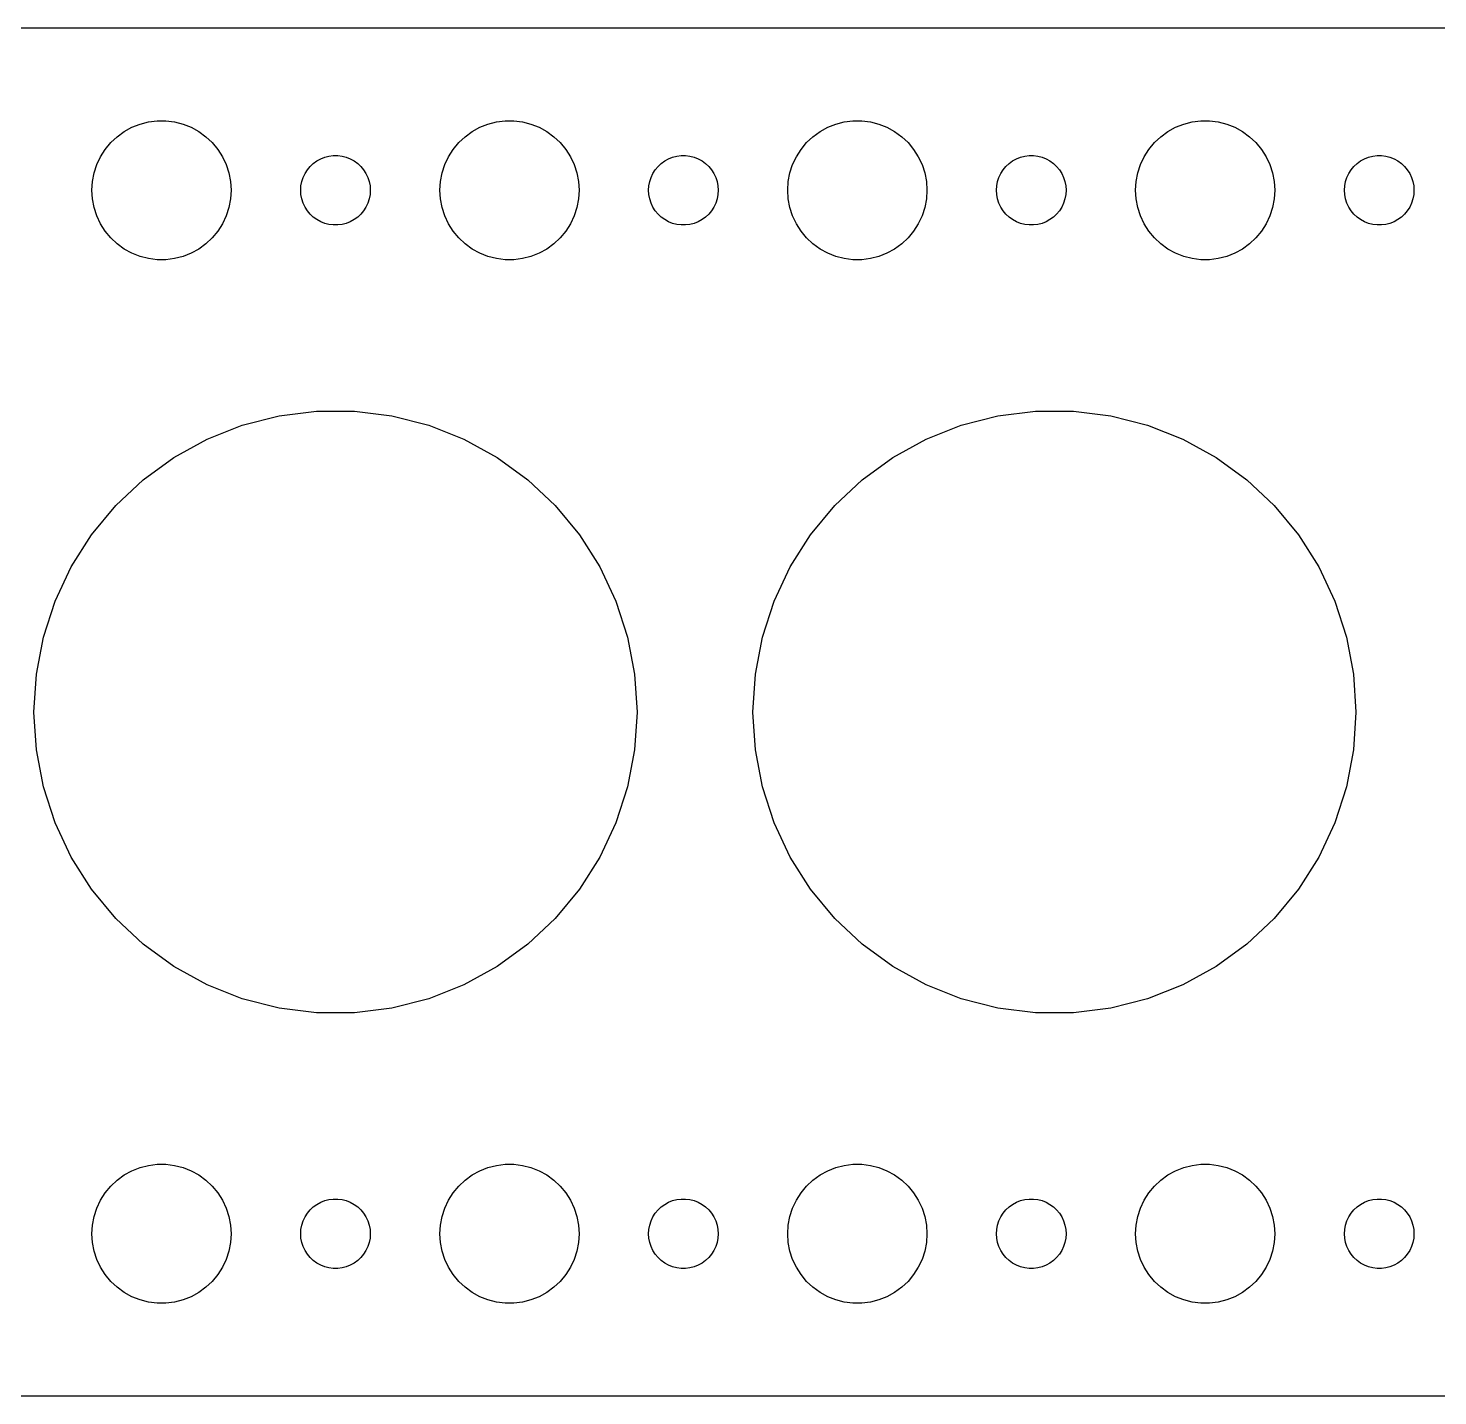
# Model space of a CAD drawing. Header units: metres. Extents: x -90 to 90, y -29 to 29.
# Drawn here: x -13.2 to 47.5, y -29.5 to 29.5 of the extents above; entities that cross this region are included whole.
import ezdxf

# ---------------------------------------------------------------- set-up
doc = ezdxf.new("R2010")
doc.units = ezdxf.units.M

msp = doc.modelspace()

# ---------------------------------------------------------------- linework, layer by layer
for p, q in [((84.8139, 29.4901), (-84.8139, 29.4901)), ((-9.41226, 24.8115), (-9.10747, 25.033)), ((-9.10747, 25.033), (-8.77733, 25.2145)), ((-8.77733, 25.2145), (-8.42705, 25.3532)), ((-8.42705, 25.3532), (-8.06213, 25.4469)), ((-8.06213, 25.4469), (-7.68837, 25.4941)), ((-7.68837, 25.4941), (-7.31161, 25.4941)), ((-7.31161, 25.4941), (-6.93785, 25.4469)), ((-6.93785, 25.4469), (-6.57294, 25.3532)), ((-6.57294, 25.3532), (-6.22266, 25.2145)), ((-6.22266, 25.2145), (-5.89252, 25.033)), ((-5.89252, 25.033), (-5.58772, 24.8115)), ((5.58772, 24.8115), (5.89252, 25.033)), ((5.89252, 25.033), (6.22266, 25.2145)), ((6.22266, 25.2145), (6.57294, 25.3532)), ((6.57294, 25.3532), (6.93785, 25.4469)), ((6.93785, 25.4469), (7.31161, 25.4941)), ((7.31161, 25.4941), (7.68837, 25.4941)), ((7.68837, 25.4941), (8.06213, 25.4469)), ((8.06213, 25.4469), (8.42705, 25.3532)), ((8.42705, 25.3532), (8.77733, 25.2145)), ((8.77733, 25.2145), (9.10747, 25.033)), ((9.10747, 25.033), (9.41226, 24.8115)), ((20.5877, 24.8115), (20.8925, 25.033)), ((20.8925, 25.033), (21.2227, 25.2145)), ((21.2227, 25.2145), (21.5729, 25.3532)), ((21.5729, 25.3532), (21.9379, 25.4469)), ((21.9379, 25.4469), (22.3116, 25.4941)), ((22.3116, 25.4941), (22.6884, 25.4941)), ((22.6884, 25.4941), (23.0621, 25.4469)), ((23.0621, 25.4469), (23.427, 25.3532)), ((23.427, 25.3532), (23.7773, 25.2145)), ((23.7773, 25.2145), (24.1075, 25.033)), ((24.1075, 25.033), (24.4123, 24.8115)), ((35.5877, 24.8115), (35.8925, 25.033)), ((35.8925, 25.033), (36.2227, 25.2145)), ((36.2227, 25.2145), (36.5729, 25.3532)), ((36.5729, 25.3532), (36.9379, 25.4469)), ((36.9379, 25.4469), (37.3116, 25.4941)), ((37.3116, 25.4941), (37.6884, 25.4941)), ((37.6884, 25.4941), (38.0621, 25.4469)), ((38.0621, 25.4469), (38.427, 25.3532)), ((38.427, 25.3532), (38.7773, 25.2145)), ((38.7773, 25.2145), (39.1075, 25.033)), ((39.1075, 25.033), (39.4123, 24.8115)), ((-9.92705, 24.2634), (-9.6869, 24.5536)), ((-9.6869, 24.5536), (-9.41226, 24.8115)), ((-5.58772, 24.8115), (-5.31308, 24.5536)), ((-5.31308, 24.5536), (-5.07294, 24.2634)), ((5.07294, 24.2634), (5.31308, 24.5536)), ((5.31308, 24.5536), (5.58772, 24.8115)), ((9.41226, 24.8115), (9.6869, 24.5536)), ((9.6869, 24.5536), (9.92705, 24.2634)), ((20.0729, 24.2634), (20.3131, 24.5536)), ((20.3131, 24.5536), (20.5877, 24.8115)), ((24.4123, 24.8115), (24.6869, 24.5536)), ((24.6869, 24.5536), (24.927, 24.2634)), ((35.0729, 24.2634), (35.3131, 24.5536)), ((35.3131, 24.5536), (35.5877, 24.8115)), ((39.4123, 24.8115), (39.6869, 24.5536)), ((39.6869, 24.5536), (39.927, 24.2634)), ((-10.2893, 23.6044), (-10.1289, 23.9453)), ((-10.1289, 23.9453), (-9.92705, 24.2634)), ((-5.07294, 24.2634), (-4.87108, 23.9453)), ((-4.87108, 23.9453), (-4.71066, 23.6044)), ((-0.95613, 23.6558), (-0.80373, 23.7665)), ((-0.80373, 23.7665), (-0.63866, 23.8572)), ((-0.63866, 23.8572), (-0.46352, 23.9266)), ((-0.46352, 23.9266), (-0.28107, 23.9734)), ((-0.28107, 23.9734), (-0.09418, 23.997)), ((-0.09418, 23.997), (0.09418, 23.997)), ((0.09418, 23.997), (0.28107, 23.9734)), ((0.28107, 23.9734), (0.46352, 23.9266)), ((0.46352, 23.9266), (0.63866, 23.8572)), ((0.63866, 23.8572), (0.80373, 23.7665)), ((0.80373, 23.7665), (0.95613, 23.6558)), ((4.71066, 23.6044), (4.87108, 23.9453)), ((4.87108, 23.9453), (5.07294, 24.2634)), ((9.92705, 24.2634), (10.1289, 23.9453)), ((10.1289, 23.9453), (10.2893, 23.6044)), ((14.0439, 23.6558), (14.1963, 23.7665)), ((14.1963, 23.7665), (14.3613, 23.8572)), ((14.3613, 23.8572), (14.5365, 23.9266)), ((14.5365, 23.9266), (14.7189, 23.9734)), ((14.7189, 23.9734), (14.9058, 23.997)), ((14.9058, 23.997), (15.0942, 23.997)), ((15.0942, 23.997), (15.2811, 23.9734)), ((15.2811, 23.9734), (15.4635, 23.9266)), ((15.4635, 23.9266), (15.6387, 23.8572)), ((15.6387, 23.8572), (15.8037, 23.7665)), ((15.8037, 23.7665), (15.9561, 23.6558)), ((19.7107, 23.6044), (19.8711, 23.9453)), ((19.8711, 23.9453), (20.0729, 24.2634)), ((24.927, 24.2634), (25.1289, 23.9453)), ((25.1289, 23.9453), (25.2893, 23.6044)), ((29.0439, 23.6558), (29.1963, 23.7665)), ((29.1963, 23.7665), (29.3613, 23.8572)), ((29.3613, 23.8572), (29.5365, 23.9266)), ((29.5365, 23.9266), (29.7189, 23.9734)), ((29.7189, 23.9734), (29.9058, 23.997)), ((29.9058, 23.997), (30.0942, 23.997)), ((30.0942, 23.997), (30.2811, 23.9734)), ((30.2811, 23.9734), (30.4635, 23.9266)), ((30.4635, 23.9266), (30.6387, 23.8572)), ((30.6387, 23.8572), (30.8037, 23.7665)), ((30.8037, 23.7665), (30.9561, 23.6558)), ((34.7107, 23.6044), (34.8711, 23.9453)), ((34.8711, 23.9453), (35.0729, 24.2634)), ((39.927, 24.2634), (40.1289, 23.9453)), ((40.1289, 23.9453), (40.2893, 23.6044)), ((44.0439, 23.6558), (44.1963, 23.7665)), ((44.1963, 23.7665), (44.3613, 23.8572)), ((44.3613, 23.8572), (44.5365, 23.9266)), ((44.5365, 23.9266), (44.7189, 23.9734)), ((44.7189, 23.9734), (44.9058, 23.997)), ((44.9058, 23.997), (45.0942, 23.997)), ((45.0942, 23.997), (45.2811, 23.9734)), ((45.2811, 23.9734), (45.4635, 23.9266)), ((45.4635, 23.9266), (45.6387, 23.8572)), ((45.6387, 23.8572), (45.8037, 23.7665)), ((45.8037, 23.7665), (45.9561, 23.6558)), ((-10.4763, 22.876), (-10.4057, 23.2461)), ((-10.4057, 23.2461), (-10.2893, 23.6044)), ((-4.71066, 23.6044), (-4.59424, 23.2461)), ((-4.59424, 23.2461), (-4.52365, 22.876)), ((-1.39465, 23.0522), (-1.31445, 23.2226)), ((-1.31445, 23.2226), (-1.21352, 23.3817)), ((-1.21352, 23.3817), (-1.09344, 23.5268)), ((-1.09344, 23.5268), (-0.95613, 23.6558)), ((0.95613, 23.6558), (1.09344, 23.5268)), ((1.09344, 23.5268), (1.21352, 23.3817)), ((1.21352, 23.3817), (1.31445, 23.2226)), ((1.31445, 23.2226), (1.39465, 23.0522)), ((4.52365, 22.876), (4.59424, 23.2461)), ((4.59424, 23.2461), (4.71066, 23.6044)), ((10.2893, 23.6044), (10.4057, 23.2461)), ((10.4057, 23.2461), (10.4763, 22.876)), ((13.6053, 23.0522), (13.6855, 23.2226)), ((13.6855, 23.2226), (13.7865, 23.3817)), ((13.7865, 23.3817), (13.9065, 23.5268)), ((13.9065, 23.5268), (14.0439, 23.6558)), ((15.9561, 23.6558), (16.0934, 23.5268)), ((16.0934, 23.5268), (16.2135, 23.3817)), ((16.2135, 23.3817), (16.3145, 23.2226)), ((16.3145, 23.2226), (16.3947, 23.0522)), ((19.5237, 22.876), (19.5942, 23.2461)), ((19.5942, 23.2461), (19.7107, 23.6044)), ((25.2893, 23.6044), (25.4057, 23.2461)), ((25.4057, 23.2461), (25.4763, 22.876)), ((28.6053, 23.0522), (28.6855, 23.2226)), ((28.6855, 23.2226), (28.7865, 23.3817)), ((28.7865, 23.3817), (28.9065, 23.5268)), ((28.9065, 23.5268), (29.0439, 23.6558)), ((30.9561, 23.6558), (31.0934, 23.5268)), ((31.0934, 23.5268), (31.2135, 23.3817)), ((31.2135, 23.3817), (31.3145, 23.2226)), ((31.3145, 23.2226), (31.3947, 23.0522)), ((34.5237, 22.876), (34.5942, 23.2461)), ((34.5942, 23.2461), (34.7107, 23.6044)), ((40.2893, 23.6044), (40.4057, 23.2461)), ((40.4057, 23.2461), (40.4763, 22.876)), ((43.6053, 23.0522), (43.6855, 23.2226)), ((43.6855, 23.2226), (43.7865, 23.3817)), ((43.7865, 23.3817), (43.9065, 23.5268)), ((43.9065, 23.5268), (44.0439, 23.6558)), ((45.9561, 23.6558), (46.0934, 23.5268)), ((46.0934, 23.5268), (46.2135, 23.3817)), ((46.2135, 23.3817), (46.3145, 23.2226)), ((46.3145, 23.2226), (46.3947, 23.0522)), ((-10.5, 22.5), (-10.4763, 22.876)), ((-10.4763, 22.124), (-10.5, 22.5)), ((-4.52365, 22.876), (-4.5, 22.5)), ((-4.5, 22.5), (-4.52365, 22.124)), ((-1.5, 22.5), (-1.48816, 22.688)), ((-1.48816, 22.312), (-1.5, 22.5)), ((-1.48816, 22.688), (-1.45287, 22.873)), ((-1.45287, 22.873), (-1.39465, 23.0522)), ((1.39465, 23.0522), (1.45287, 22.873)), ((1.45287, 22.873), (1.48816, 22.688)), ((1.48816, 22.688), (1.5, 22.5)), ((1.5, 22.5), (1.48816, 22.312)), ((4.5, 22.5), (4.52365, 22.876)), ((4.52365, 22.124), (4.5, 22.5)), ((10.4763, 22.876), (10.5, 22.5)), ((10.5, 22.5), (10.4763, 22.124)), ((13.5, 22.5), (13.5118, 22.688)), ((13.5118, 22.312), (13.5, 22.5)), ((13.5118, 22.688), (13.5471, 22.873)), ((13.5471, 22.873), (13.6053, 23.0522)), ((16.3947, 23.0522), (16.4529, 22.873)), ((16.4529, 22.873), (16.4882, 22.688)), ((16.4882, 22.688), (16.5, 22.5)), ((16.5, 22.5), (16.4882, 22.312)), ((19.5, 22.5), (19.5237, 22.876)), ((19.5237, 22.124), (19.5, 22.5)), ((25.4763, 22.876), (25.5, 22.5)), ((25.5, 22.5), (25.4763, 22.124)), ((28.5, 22.5), (28.5118, 22.688)), ((28.5118, 22.312), (28.5, 22.5)), ((28.5118, 22.688), (28.5471, 22.873)), ((28.5471, 22.873), (28.6053, 23.0522)), ((31.3947, 23.0522), (31.4529, 22.873)), ((31.4529, 22.873), (31.4882, 22.688)), ((31.4882, 22.688), (31.5, 22.5)), ((31.5, 22.5), (31.4882, 22.312)), ((34.5, 22.5), (34.5237, 22.876)), ((34.5237, 22.124), (34.5, 22.5)), ((40.4763, 22.876), (40.5, 22.5)), ((40.5, 22.5), (40.4763, 22.124)), ((43.5, 22.5), (43.5118, 22.688)), ((43.5118, 22.312), (43.5, 22.5)), ((43.5118, 22.688), (43.5471, 22.873)), ((43.5471, 22.873), (43.6053, 23.0522)), ((46.3947, 23.0522), (46.4529, 22.873)), ((46.4529, 22.873), (46.4882, 22.688)), ((46.4882, 22.688), (46.5, 22.5)), ((46.5, 22.5), (46.4882, 22.312)), ((-10.4057, 21.7539), (-10.4763, 22.124)), ((-4.52365, 22.124), (-4.59424, 21.7539)), ((-1.45287, 22.127), (-1.48816, 22.312)), ((-1.39465, 21.9478), (-1.45287, 22.127)), ((-1.31445, 21.7774), (-1.39465, 21.9478)), ((1.39465, 21.9478), (1.31445, 21.7774)), ((1.45287, 22.127), (1.39465, 21.9478)), ((1.48816, 22.312), (1.45287, 22.127)), ((4.59424, 21.7539), (4.52365, 22.124)), ((10.4763, 22.124), (10.4057, 21.7539)), ((13.5471, 22.127), (13.5118, 22.312)), ((13.6053, 21.9478), (13.5471, 22.127)), ((13.6855, 21.7774), (13.6053, 21.9478)), ((16.3947, 21.9478), (16.3145, 21.7774)), ((16.4529, 22.127), (16.3947, 21.9478)), ((16.4882, 22.312), (16.4529, 22.127)), ((19.5942, 21.7539), (19.5237, 22.124)), ((25.4763, 22.124), (25.4057, 21.7539)), ((28.5471, 22.127), (28.5118, 22.312)), ((28.6053, 21.9478), (28.5471, 22.127)), ((28.6855, 21.7774), (28.6053, 21.9478)), ((31.3947, 21.9478), (31.3145, 21.7774)), ((31.4529, 22.127), (31.3947, 21.9478)), ((31.4882, 22.312), (31.4529, 22.127)), ((34.5942, 21.7539), (34.5237, 22.124)), ((40.4763, 22.124), (40.4057, 21.7539)), ((43.5471, 22.127), (43.5118, 22.312)), ((43.6053, 21.9478), (43.5471, 22.127)), ((43.6855, 21.7774), (43.6053, 21.9478)), ((46.3947, 21.9478), (46.3145, 21.7774)), ((46.4529, 22.127), (46.3947, 21.9478)), ((46.4882, 22.312), (46.4529, 22.127)), ((-10.2893, 21.3956), (-10.4057, 21.7539)), ((-10.1289, 21.0547), (-10.2893, 21.3956)), ((-4.71066, 21.3956), (-4.87108, 21.0547)), ((-4.59424, 21.7539), (-4.71066, 21.3956)), ((-1.21352, 21.6183), (-1.31445, 21.7774)), ((-1.09344, 21.4732), (-1.21352, 21.6183)), ((-0.95613, 21.3442), (-1.09344, 21.4732)), ((-0.80373, 21.2335), (-0.95613, 21.3442)), ((0.95613, 21.3442), (0.80373, 21.2335)), ((1.09344, 21.4732), (0.95613, 21.3442)), ((1.21352, 21.6183), (1.09344, 21.4732)), ((1.31445, 21.7774), (1.21352, 21.6183)), ((4.71066, 21.3956), (4.59424, 21.7539)), ((4.87108, 21.0547), (4.71066, 21.3956)), ((10.2893, 21.3956), (10.1289, 21.0547)), ((10.4057, 21.7539), (10.2893, 21.3956)), ((13.7865, 21.6183), (13.6855, 21.7774)), ((13.9065, 21.4732), (13.7865, 21.6183)), ((14.0439, 21.3442), (13.9065, 21.4732)), ((14.1963, 21.2335), (14.0439, 21.3442)), ((15.9561, 21.3442), (15.8037, 21.2335)), ((16.0934, 21.4732), (15.9561, 21.3442)), ((16.2135, 21.6183), (16.0934, 21.4732)), ((16.3145, 21.7774), (16.2135, 21.6183)), ((19.7107, 21.3956), (19.5942, 21.7539)), ((19.8711, 21.0547), (19.7107, 21.3956)), ((25.2893, 21.3956), (25.1289, 21.0547)), ((25.4057, 21.7539), (25.2893, 21.3956)), ((28.7865, 21.6183), (28.6855, 21.7774)), ((28.9065, 21.4732), (28.7865, 21.6183)), ((29.0439, 21.3442), (28.9065, 21.4732)), ((29.1963, 21.2335), (29.0439, 21.3442)), ((30.9561, 21.3442), (30.8037, 21.2335)), ((31.0934, 21.4732), (30.9561, 21.3442)), ((31.2135, 21.6183), (31.0934, 21.4732)), ((31.3145, 21.7774), (31.2135, 21.6183)), ((34.7107, 21.3956), (34.5942, 21.7539)), ((34.8711, 21.0547), (34.7107, 21.3956)), ((40.2893, 21.3956), (40.1289, 21.0547)), ((40.4057, 21.7539), (40.2893, 21.3956)), ((43.7865, 21.6183), (43.6855, 21.7774)), ((43.9065, 21.4732), (43.7865, 21.6183)), ((44.0439, 21.3442), (43.9065, 21.4732)), ((44.1963, 21.2335), (44.0439, 21.3442)), ((45.9561, 21.3442), (45.8037, 21.2335)), ((46.0934, 21.4732), (45.9561, 21.3442)), ((46.2135, 21.6183), (46.0934, 21.4732)), ((46.3145, 21.7774), (46.2135, 21.6183)), ((-9.92705, 20.7366), (-10.1289, 21.0547)), ((-9.6869, 20.4464), (-9.92705, 20.7366)), ((-5.07294, 20.7366), (-5.31308, 20.4464)), ((-4.87108, 21.0547), (-5.07294, 20.7366)), ((-0.63866, 21.1427), (-0.80373, 21.2335)), ((-0.46352, 21.0734), (-0.63866, 21.1427)), ((-0.28107, 21.0266), (-0.46352, 21.0734)), ((-0.09418, 21.003), (-0.28107, 21.0266)), ((0.09418, 21.003), (-0.09418, 21.003)), ((0.28107, 21.0266), (0.09418, 21.003)), ((0.46352, 21.0734), (0.28107, 21.0266)), ((0.63866, 21.1427), (0.46352, 21.0734)), ((0.80373, 21.2335), (0.63866, 21.1427)), ((5.07294, 20.7366), (4.87108, 21.0547)), ((5.31308, 20.4464), (5.07294, 20.7366)), ((9.92705, 20.7366), (9.6869, 20.4464)), ((10.1289, 21.0547), (9.92705, 20.7366)), ((14.3613, 21.1427), (14.1963, 21.2335)), ((14.5365, 21.0734), (14.3613, 21.1427)), ((14.7189, 21.0266), (14.5365, 21.0734)), ((14.9058, 21.003), (14.7189, 21.0266)), ((15.0942, 21.003), (14.9058, 21.003)), ((15.2811, 21.0266), (15.0942, 21.003)), ((15.4635, 21.0734), (15.2811, 21.0266)), ((15.6387, 21.1427), (15.4635, 21.0734)), ((15.8037, 21.2335), (15.6387, 21.1427)), ((20.0729, 20.7366), (19.8711, 21.0547)), ((20.3131, 20.4464), (20.0729, 20.7366)), ((24.927, 20.7366), (24.6869, 20.4464)), ((25.1289, 21.0547), (24.927, 20.7366)), ((29.3613, 21.1427), (29.1963, 21.2335)), ((29.5365, 21.0734), (29.3613, 21.1427)), ((29.7189, 21.0266), (29.5365, 21.0734)), ((29.9058, 21.003), (29.7189, 21.0266)), ((30.0942, 21.003), (29.9058, 21.003)), ((30.2811, 21.0266), (30.0942, 21.003)), ((30.4635, 21.0734), (30.2811, 21.0266)), ((30.6387, 21.1427), (30.4635, 21.0734)), ((30.8037, 21.2335), (30.6387, 21.1427)), ((35.0729, 20.7366), (34.8711, 21.0547)), ((35.3131, 20.4464), (35.0729, 20.7366)), ((39.927, 20.7366), (39.6869, 20.4464)), ((40.1289, 21.0547), (39.927, 20.7366)), ((44.3613, 21.1427), (44.1963, 21.2335)), ((44.5365, 21.0734), (44.3613, 21.1427)), ((44.7189, 21.0266), (44.5365, 21.0734)), ((44.9058, 21.003), (44.7189, 21.0266)), ((45.0942, 21.003), (44.9058, 21.003)), ((45.2811, 21.0266), (45.0942, 21.003)), ((45.4635, 21.0734), (45.2811, 21.0266)), ((45.6387, 21.1427), (45.4635, 21.0734)), ((45.8037, 21.2335), (45.6387, 21.1427)), ((-9.41226, 20.1884), (-9.6869, 20.4464)), ((-9.10747, 19.967), (-9.41226, 20.1884)), ((-5.58772, 20.1884), (-5.89252, 19.967)), ((-5.31308, 20.4464), (-5.58772, 20.1884)), ((5.58772, 20.1884), (5.31308, 20.4464)), ((5.89252, 19.967), (5.58772, 20.1884)), ((9.41226, 20.1884), (9.10747, 19.967)), ((9.6869, 20.4464), (9.41226, 20.1884)), ((20.5877, 20.1884), (20.3131, 20.4464)), ((20.8925, 19.967), (20.5877, 20.1884)), ((24.4123, 20.1884), (24.1075, 19.967)), ((24.6869, 20.4464), (24.4123, 20.1884)), ((35.5877, 20.1884), (35.3131, 20.4464)), ((35.8925, 19.967), (35.5877, 20.1884)), ((39.4123, 20.1884), (39.1075, 19.967)), ((39.6869, 20.4464), (39.4123, 20.1884)), ((-8.77733, 19.7855), (-9.10747, 19.967)), ((-8.42705, 19.6468), (-8.77733, 19.7855)), ((-8.06213, 19.5531), (-8.42705, 19.6468)), ((-7.68837, 19.5059), (-8.06213, 19.5531)), ((-7.31161, 19.5059), (-7.68837, 19.5059)), ((-6.93785, 19.5531), (-7.31161, 19.5059)), ((-6.57294, 19.6468), (-6.93785, 19.5531)), ((-6.22266, 19.7855), (-6.57294, 19.6468)), ((-5.89252, 19.967), (-6.22266, 19.7855)), ((6.22266, 19.7855), (5.89252, 19.967)), ((6.57294, 19.6468), (6.22266, 19.7855)), ((6.93785, 19.5531), (6.57294, 19.6468)), ((7.31161, 19.5059), (6.93785, 19.5531)), ((7.68837, 19.5059), (7.31161, 19.5059)), ((8.06213, 19.5531), (7.68837, 19.5059)), ((8.42705, 19.6468), (8.06213, 19.5531)), ((8.77733, 19.7855), (8.42705, 19.6468)), ((9.10747, 19.967), (8.77733, 19.7855)), ((21.2227, 19.7855), (20.8925, 19.967)), ((21.5729, 19.6468), (21.2227, 19.7855)), ((21.9379, 19.5531), (21.5729, 19.6468)), ((22.3116, 19.5059), (21.9379, 19.5531)), ((22.6884, 19.5059), (22.3116, 19.5059)), ((23.0621, 19.5531), (22.6884, 19.5059)), ((23.427, 19.6468), (23.0621, 19.5531)), ((23.7773, 19.7855), (23.427, 19.6468)), ((24.1075, 19.967), (23.7773, 19.7855)), ((36.2227, 19.7855), (35.8925, 19.967)), ((36.5729, 19.6468), (36.2227, 19.7855)), ((36.9379, 19.5531), (36.5729, 19.6468)), ((37.3116, 19.5059), (36.9379, 19.5531)), ((37.6884, 19.5059), (37.3116, 19.5059)), ((38.0621, 19.5531), (37.6884, 19.5059)), ((38.427, 19.6468), (38.0621, 19.5531)), ((38.7773, 19.7855), (38.427, 19.6468)), ((39.1075, 19.967), (38.7773, 19.7855)), ((-4.01721, 12.3637), (-2.43594, 12.7697)), ((-2.43594, 12.7697), (-0.81627, 12.9743)), ((-0.81627, 12.9743), (0.81627, 12.9743)), ((0.81627, 12.9743), (2.43594, 12.7697)), ((2.43594, 12.7697), (4.01721, 12.3637)), ((26.9828, 12.3637), (28.564, 12.7697)), ((28.564, 12.7697), (30.1837, 12.9743)), ((30.1837, 12.9743), (31.8163, 12.9743)), ((31.8163, 12.9743), (33.436, 12.7697)), ((33.436, 12.7697), (35.0172, 12.3637)), ((-5.53513, 11.7627), (-4.01721, 12.3637)), ((4.01721, 12.3637), (5.53513, 11.7627)), ((25.4649, 11.7627), (26.9828, 12.3637)), ((35.0172, 12.3637), (36.5351, 11.7627)), ((-6.96574, 10.9763), (-5.53513, 11.7627)), ((5.53513, 11.7627), (6.96574, 10.9763)), ((24.0342, 10.9763), (25.4649, 11.7627)), ((36.5351, 11.7627), (37.9657, 10.9763)), ((-8.2865, 10.0167), (-6.96574, 10.9763)), ((6.96574, 10.9763), (8.2865, 10.0167)), ((22.7135, 10.0167), (24.0342, 10.9763)), ((37.9657, 10.9763), (39.2865, 10.0167)), ((-9.47658, 8.89911), (-8.2865, 10.0167)), ((8.2865, 10.0167), (9.47658, 8.89911)), ((21.5234, 8.89911), (22.7135, 10.0167)), ((39.2865, 10.0167), (40.4766, 8.89911)), ((-10.5172, 7.6412), (-9.47658, 8.89911)), ((9.47658, 8.89911), (10.5172, 7.6412)), ((20.4828, 7.6412), (21.5234, 8.89911)), ((40.4766, 8.89911), (41.5172, 7.6412)), ((-11.392, 6.26279), (-10.5172, 7.6412)), ((10.5172, 7.6412), (11.392, 6.26279)), ((19.608, 6.26279), (20.4828, 7.6412)), ((41.5172, 7.6412), (42.392, 6.26279)), ((-12.0871, 4.78561), (-11.392, 6.26279)), ((11.392, 6.26279), (12.0871, 4.78561)), ((18.9129, 4.78561), (19.608, 6.26279)), ((42.392, 6.26279), (43.0871, 4.78561)), ((-12.5916, 3.23296), (-12.0871, 4.78561)), ((12.0871, 4.78561), (12.5916, 3.23296)), ((18.4084, 3.23296), (18.9129, 4.78561)), ((43.0871, 4.78561), (43.5916, 3.23296)), ((-12.8975, 1.62932), (-12.5916, 3.23296)), ((12.5916, 3.23296), (12.8975, 1.62932)), ((18.1025, 1.62932), (18.4084, 3.23296)), ((43.5916, 3.23296), (43.8975, 1.62932)), ((-13, 0), (-12.8975, 1.62932)), ((12.8975, 1.62932), (13, 0)), ((18, 0), (18.1025, 1.62932)), ((43.8975, 1.62932), (44, 0)), ((-12.8975, -1.62932), (-13, 0)), ((13, 0), (12.8975, -1.62932)), ((18.1025, -1.62932), (18, 0)), ((44, 0), (43.8975, -1.62932)), ((-12.5916, -3.23296), (-12.8975, -1.62932)), ((12.8975, -1.62932), (12.5916, -3.23296)), ((18.4084, -3.23296), (18.1025, -1.62932)), ((43.8975, -1.62932), (43.5916, -3.23296)), ((-12.0871, -4.78561), (-12.5916, -3.23296)), ((12.5916, -3.23296), (12.0871, -4.78561)), ((18.9129, -4.78561), (18.4084, -3.23296)), ((43.5916, -3.23296), (43.0871, -4.78561)), ((-11.392, -6.26279), (-12.0871, -4.78561)), ((12.0871, -4.78561), (11.392, -6.26279)), ((19.608, -6.26279), (18.9129, -4.78561)), ((43.0871, -4.78561), (42.392, -6.26279)), ((-10.5172, -7.6412), (-11.392, -6.26279)), ((11.392, -6.26279), (10.5172, -7.6412)), ((20.4828, -7.6412), (19.608, -6.26279)), ((42.392, -6.26279), (41.5172, -7.6412)), ((-9.47658, -8.89911), (-10.5172, -7.6412)), ((10.5172, -7.6412), (9.47658, -8.89911)), ((21.5234, -8.89911), (20.4828, -7.6412)), ((41.5172, -7.6412), (40.4766, -8.89911)), ((-8.2865, -10.0167), (-9.47658, -8.89911)), ((9.47658, -8.89911), (8.2865, -10.0167)), ((22.7135, -10.0167), (21.5234, -8.89911)), ((40.4766, -8.89911), (39.2865, -10.0167)), ((-6.96574, -10.9763), (-8.2865, -10.0167)), ((8.2865, -10.0167), (6.96574, -10.9763)), ((24.0342, -10.9763), (22.7135, -10.0167)), ((39.2865, -10.0167), (37.9657, -10.9763)), ((-5.53513, -11.7627), (-6.96574, -10.9763)), ((6.96574, -10.9763), (5.53513, -11.7627)), ((25.4649, -11.7627), (24.0342, -10.9763)), ((37.9657, -10.9763), (36.5351, -11.7627)), ((-4.01721, -12.3637), (-5.53513, -11.7627)), ((5.53513, -11.7627), (4.01721, -12.3637)), ((26.9828, -12.3637), (25.4649, -11.7627)), ((36.5351, -11.7627), (35.0172, -12.3637)), ((-2.43594, -12.7697), (-4.01721, -12.3637)), ((4.01721, -12.3637), (2.43594, -12.7697)), ((28.564, -12.7697), (26.9828, -12.3637)), ((35.0172, -12.3637), (33.436, -12.7697)), ((-0.81627, -12.9743), (-2.43594, -12.7697)), ((0.81627, -12.9743), (-0.81627, -12.9743)), ((2.43594, -12.7697), (0.81627, -12.9743)), ((30.1837, -12.9743), (28.564, -12.7697)), ((31.8163, -12.9743), (30.1837, -12.9743)), ((33.436, -12.7697), (31.8163, -12.9743)), ((-9.41226, -20.1884), (-9.10747, -19.967)), ((-9.10747, -19.967), (-8.77733, -19.7855)), ((-8.77733, -19.7855), (-8.42705, -19.6468)), ((-8.42705, -19.6468), (-8.06213, -19.5531)), ((-8.06213, -19.5531), (-7.68837, -19.5059)), ((-7.68837, -19.5059), (-7.31161, -19.5059)), ((-7.31161, -19.5059), (-6.93785, -19.5531)), ((-6.93785, -19.5531), (-6.57294, -19.6468)), ((-6.57294, -19.6468), (-6.22266, -19.7855)), ((-6.22266, -19.7855), (-5.89252, -19.967)), ((-5.89252, -19.967), (-5.58772, -20.1884)), ((5.58772, -20.1884), (5.89252, -19.967)), ((5.89252, -19.967), (6.22266, -19.7855)), ((6.22266, -19.7855), (6.57294, -19.6468)), ((6.57294, -19.6468), (6.93785, -19.5531)), ((6.93785, -19.5531), (7.31161, -19.5059)), ((7.31161, -19.5059), (7.68837, -19.5059)), ((7.68837, -19.5059), (8.06213, -19.5531)), ((8.06213, -19.5531), (8.42705, -19.6468)), ((8.42705, -19.6468), (8.77733, -19.7855)), ((8.77733, -19.7855), (9.10747, -19.967)), ((9.10747, -19.967), (9.41226, -20.1884)), ((20.5877, -20.1884), (20.8925, -19.967)), ((20.8925, -19.967), (21.2227, -19.7855)), ((21.2227, -19.7855), (21.5729, -19.6468)), ((21.5729, -19.6468), (21.9379, -19.5531)), ((21.9379, -19.5531), (22.3116, -19.5059)), ((22.3116, -19.5059), (22.6884, -19.5059)), ((22.6884, -19.5059), (23.0621, -19.5531)), ((23.0621, -19.5531), (23.427, -19.6468)), ((23.427, -19.6468), (23.7773, -19.7855)), ((23.7773, -19.7855), (24.1075, -19.967)), ((24.1075, -19.967), (24.4123, -20.1884)), ((35.5877, -20.1884), (35.8925, -19.967)), ((35.8925, -19.967), (36.2227, -19.7855)), ((36.2227, -19.7855), (36.5729, -19.6468)), ((36.5729, -19.6468), (36.9379, -19.5531)), ((36.9379, -19.5531), (37.3116, -19.5059)), ((37.3116, -19.5059), (37.6884, -19.5059)), ((37.6884, -19.5059), (38.0621, -19.5531)), ((38.0621, -19.5531), (38.427, -19.6468)), ((38.427, -19.6468), (38.7773, -19.7855)), ((38.7773, -19.7855), (39.1075, -19.967)), ((39.1075, -19.967), (39.4123, -20.1884)), ((-9.92705, -20.7366), (-9.6869, -20.4464)), ((-9.6869, -20.4464), (-9.41226, -20.1884)), ((-5.58772, -20.1884), (-5.31308, -20.4464)), ((-5.31308, -20.4464), (-5.07294, -20.7366)), ((5.07294, -20.7366), (5.31308, -20.4464)), ((5.31308, -20.4464), (5.58772, -20.1884)), ((9.41226, -20.1884), (9.6869, -20.4464)), ((9.6869, -20.4464), (9.92705, -20.7366)), ((20.0729, -20.7366), (20.3131, -20.4464)), ((20.3131, -20.4464), (20.5877, -20.1884)), ((24.4123, -20.1884), (24.6869, -20.4464)), ((24.6869, -20.4464), (24.927, -20.7366)), ((35.0729, -20.7366), (35.3131, -20.4464)), ((35.3131, -20.4464), (35.5877, -20.1884)), ((39.4123, -20.1884), (39.6869, -20.4464)), ((39.6869, -20.4464), (39.927, -20.7366)), ((-10.2893, -21.3956), (-10.1289, -21.0547)), ((-10.1289, -21.0547), (-9.92705, -20.7366)), ((-5.07294, -20.7366), (-4.87108, -21.0547)), ((-4.87108, -21.0547), (-4.71066, -21.3956)), ((-0.95613, -21.3442), (-0.80373, -21.2335)), ((-0.80373, -21.2335), (-0.63866, -21.1427)), ((-0.63866, -21.1427), (-0.46352, -21.0734)), ((-0.46352, -21.0734), (-0.28107, -21.0266)), ((-0.28107, -21.0266), (-0.09418, -21.003)), ((-0.09418, -21.003), (0.09418, -21.003)), ((0.09418, -21.003), (0.28107, -21.0266)), ((0.28107, -21.0266), (0.46352, -21.0734)), ((0.46352, -21.0734), (0.63866, -21.1427)), ((0.63866, -21.1427), (0.80373, -21.2335)), ((0.80373, -21.2335), (0.95613, -21.3442)), ((4.71066, -21.3956), (4.87108, -21.0547)), ((4.87108, -21.0547), (5.07294, -20.7366)), ((9.92705, -20.7366), (10.1289, -21.0547)), ((10.1289, -21.0547), (10.2893, -21.3956)), ((14.0439, -21.3442), (14.1963, -21.2335)), ((14.1963, -21.2335), (14.3613, -21.1427)), ((14.3613, -21.1427), (14.5365, -21.0734)), ((14.5365, -21.0734), (14.7189, -21.0266)), ((14.7189, -21.0266), (14.9058, -21.003)), ((14.9058, -21.003), (15.0942, -21.003)), ((15.0942, -21.003), (15.2811, -21.0266)), ((15.2811, -21.0266), (15.4635, -21.0734)), ((15.4635, -21.0734), (15.6387, -21.1427)), ((15.6387, -21.1427), (15.8037, -21.2335)), ((15.8037, -21.2335), (15.9561, -21.3442)), ((19.7107, -21.3956), (19.8711, -21.0547)), ((19.8711, -21.0547), (20.0729, -20.7366)), ((24.927, -20.7366), (25.1289, -21.0547)), ((25.1289, -21.0547), (25.2893, -21.3956)), ((29.0439, -21.3442), (29.1963, -21.2335)), ((29.1963, -21.2335), (29.3613, -21.1427)), ((29.3613, -21.1427), (29.5365, -21.0734)), ((29.5365, -21.0734), (29.7189, -21.0266)), ((29.7189, -21.0266), (29.9058, -21.003)), ((29.9058, -21.003), (30.0942, -21.003)), ((30.0942, -21.003), (30.2811, -21.0266)), ((30.2811, -21.0266), (30.4635, -21.0734)), ((30.4635, -21.0734), (30.6387, -21.1427)), ((30.6387, -21.1427), (30.8037, -21.2335)), ((30.8037, -21.2335), (30.9561, -21.3442)), ((34.7107, -21.3956), (34.8711, -21.0547)), ((34.8711, -21.0547), (35.0729, -20.7366)), ((39.927, -20.7366), (40.1289, -21.0547)), ((40.1289, -21.0547), (40.2893, -21.3956)), ((44.0439, -21.3442), (44.1963, -21.2335)), ((44.1963, -21.2335), (44.3613, -21.1427)), ((44.3613, -21.1427), (44.5365, -21.0734)), ((44.5365, -21.0734), (44.7189, -21.0266)), ((44.7189, -21.0266), (44.9058, -21.003)), ((44.9058, -21.003), (45.0942, -21.003)), ((45.0942, -21.003), (45.2811, -21.0266)), ((45.2811, -21.0266), (45.4635, -21.0734)), ((45.4635, -21.0734), (45.6387, -21.1427)), ((45.6387, -21.1427), (45.8037, -21.2335)), ((45.8037, -21.2335), (45.9561, -21.3442)), ((-10.4763, -22.124), (-10.4057, -21.7539)), ((-10.4057, -21.7539), (-10.2893, -21.3956)), ((-4.71066, -21.3956), (-4.59424, -21.7539)), ((-4.59424, -21.7539), (-4.52365, -22.124)), ((-1.39465, -21.9478), (-1.31445, -21.7774)), ((-1.31445, -21.7774), (-1.21352, -21.6183)), ((-1.21352, -21.6183), (-1.09344, -21.4732)), ((-1.09344, -21.4732), (-0.95613, -21.3442)), ((0.95613, -21.3442), (1.09344, -21.4732)), ((1.09344, -21.4732), (1.21352, -21.6183)), ((1.21352, -21.6183), (1.31445, -21.7774)), ((1.31445, -21.7774), (1.39465, -21.9478)), ((4.52365, -22.124), (4.59424, -21.7539)), ((4.59424, -21.7539), (4.71066, -21.3956)), ((10.2893, -21.3956), (10.4057, -21.7539)), ((10.4057, -21.7539), (10.4763, -22.124)), ((13.6053, -21.9478), (13.6855, -21.7774)), ((13.6855, -21.7774), (13.7865, -21.6183)), ((13.7865, -21.6183), (13.9065, -21.4732)), ((13.9065, -21.4732), (14.0439, -21.3442)), ((15.9561, -21.3442), (16.0934, -21.4732)), ((16.0934, -21.4732), (16.2135, -21.6183)), ((16.2135, -21.6183), (16.3145, -21.7774)), ((16.3145, -21.7774), (16.3947, -21.9478)), ((19.5237, -22.124), (19.5942, -21.7539)), ((19.5942, -21.7539), (19.7107, -21.3956)), ((25.2893, -21.3956), (25.4057, -21.7539)), ((25.4057, -21.7539), (25.4763, -22.124)), ((28.6053, -21.9478), (28.6855, -21.7774)), ((28.6855, -21.7774), (28.7865, -21.6183)), ((28.7865, -21.6183), (28.9065, -21.4732)), ((28.9065, -21.4732), (29.0439, -21.3442)), ((30.9561, -21.3442), (31.0934, -21.4732)), ((31.0934, -21.4732), (31.2135, -21.6183)), ((31.2135, -21.6183), (31.3145, -21.7774)), ((31.3145, -21.7774), (31.3947, -21.9478)), ((34.5237, -22.124), (34.5942, -21.7539)), ((34.5942, -21.7539), (34.7107, -21.3956)), ((40.2893, -21.3956), (40.4057, -21.7539)), ((40.4057, -21.7539), (40.4763, -22.124)), ((43.6053, -21.9478), (43.6855, -21.7774)), ((43.6855, -21.7774), (43.7865, -21.6183)), ((43.7865, -21.6183), (43.9065, -21.4732)), ((43.9065, -21.4732), (44.0439, -21.3442)), ((45.9561, -21.3442), (46.0934, -21.4732)), ((46.0934, -21.4732), (46.2135, -21.6183)), ((46.2135, -21.6183), (46.3145, -21.7774)), ((46.3145, -21.7774), (46.3947, -21.9478)), ((-10.5, -22.5), (-10.4763, -22.124)), ((-4.52365, -22.124), (-4.5, -22.5)), ((-1.5, -22.5), (-1.48816, -22.312)), ((-1.48816, -22.312), (-1.45287, -22.127)), ((-1.45287, -22.127), (-1.39465, -21.9478)), ((1.39465, -21.9478), (1.45287, -22.127)), ((1.45287, -22.127), (1.48816, -22.312)), ((1.48816, -22.312), (1.5, -22.5)), ((4.5, -22.5), (4.52365, -22.124)), ((10.4763, -22.124), (10.5, -22.5)), ((13.5, -22.5), (13.5118, -22.312)), ((13.5118, -22.312), (13.5471, -22.127)), ((13.5471, -22.127), (13.6053, -21.9478)), ((16.3947, -21.9478), (16.4529, -22.127)), ((16.4529, -22.127), (16.4882, -22.312)), ((16.4882, -22.312), (16.5, -22.5)), ((19.5, -22.5), (19.5237, -22.124)), ((25.4763, -22.124), (25.5, -22.5)), ((28.5, -22.5), (28.5118, -22.312)), ((28.5118, -22.312), (28.5471, -22.127)), ((28.5471, -22.127), (28.6053, -21.9478)), ((31.3947, -21.9478), (31.4529, -22.127)), ((31.4529, -22.127), (31.4882, -22.312)), ((31.4882, -22.312), (31.5, -22.5)), ((34.5, -22.5), (34.5237, -22.124)), ((40.4763, -22.124), (40.5, -22.5)), ((43.5, -22.5), (43.5118, -22.312)), ((43.5118, -22.312), (43.5471, -22.127)), ((43.5471, -22.127), (43.6053, -21.9478)), ((46.3947, -21.9478), (46.4529, -22.127)), ((46.4529, -22.127), (46.4882, -22.312)), ((46.4882, -22.312), (46.5, -22.5)), ((-10.4763, -22.876), (-10.5, -22.5)), ((-10.4057, -23.2461), (-10.4763, -22.876)), ((-4.52365, -22.876), (-4.59424, -23.2461)), ((-4.5, -22.5), (-4.52365, -22.876)), ((-1.48816, -22.688), (-1.5, -22.5)), ((-1.45287, -22.873), (-1.48816, -22.688)), ((-1.39465, -23.0522), (-1.45287, -22.873)), ((-1.31445, -23.2226), (-1.39465, -23.0522)), ((1.39465, -23.0522), (1.31445, -23.2226)), ((1.45287, -22.873), (1.39465, -23.0522)), ((1.48816, -22.688), (1.45287, -22.873)), ((1.5, -22.5), (1.48816, -22.688)), ((4.52365, -22.876), (4.5, -22.5)), ((4.59424, -23.2461), (4.52365, -22.876)), ((10.4763, -22.876), (10.4057, -23.2461)), ((10.5, -22.5), (10.4763, -22.876)), ((13.5118, -22.688), (13.5, -22.5)), ((13.5471, -22.873), (13.5118, -22.688)), ((13.6053, -23.0522), (13.5471, -22.873)), ((13.6855, -23.2226), (13.6053, -23.0522)), ((16.3947, -23.0522), (16.3145, -23.2226)), ((16.4529, -22.873), (16.3947, -23.0522)), ((16.4882, -22.688), (16.4529, -22.873)), ((16.5, -22.5), (16.4882, -22.688)), ((19.5237, -22.876), (19.5, -22.5)), ((19.5942, -23.2461), (19.5237, -22.876)), ((25.4763, -22.876), (25.4057, -23.2461)), ((25.5, -22.5), (25.4763, -22.876)), ((28.5118, -22.688), (28.5, -22.5)), ((28.5471, -22.873), (28.5118, -22.688)), ((28.6053, -23.0522), (28.5471, -22.873)), ((28.6855, -23.2226), (28.6053, -23.0522)), ((31.3947, -23.0522), (31.3145, -23.2226)), ((31.4529, -22.873), (31.3947, -23.0522)), ((31.4882, -22.688), (31.4529, -22.873)), ((31.5, -22.5), (31.4882, -22.688)), ((34.5237, -22.876), (34.5, -22.5)), ((34.5942, -23.2461), (34.5237, -22.876)), ((40.4763, -22.876), (40.4057, -23.2461)), ((40.5, -22.5), (40.4763, -22.876)), ((43.5118, -22.688), (43.5, -22.5)), ((43.5471, -22.873), (43.5118, -22.688)), ((43.6053, -23.0522), (43.5471, -22.873)), ((43.6855, -23.2226), (43.6053, -23.0522)), ((46.3947, -23.0522), (46.3145, -23.2226)), ((46.4529, -22.873), (46.3947, -23.0522)), ((46.4882, -22.688), (46.4529, -22.873)), ((46.5, -22.5), (46.4882, -22.688)), ((-10.2893, -23.6044), (-10.4057, -23.2461)), ((-10.1289, -23.9453), (-10.2893, -23.6044)), ((-4.71066, -23.6044), (-4.87108, -23.9453)), ((-4.59424, -23.2461), (-4.71066, -23.6044)), ((-1.21352, -23.3817), (-1.31445, -23.2226)), ((-1.09344, -23.5268), (-1.21352, -23.3817)), ((-0.95613, -23.6558), (-1.09344, -23.5268)), ((-0.80373, -23.7665), (-0.95613, -23.6558)), ((0.95613, -23.6558), (0.80373, -23.7665)), ((1.09344, -23.5268), (0.95613, -23.6558)), ((1.21352, -23.3817), (1.09344, -23.5268)), ((1.31445, -23.2226), (1.21352, -23.3817)), ((4.71066, -23.6044), (4.59424, -23.2461)), ((4.87108, -23.9453), (4.71066, -23.6044)), ((10.2893, -23.6044), (10.1289, -23.9453)), ((10.4057, -23.2461), (10.2893, -23.6044)), ((13.7865, -23.3817), (13.6855, -23.2226)), ((13.9065, -23.5268), (13.7865, -23.3817)), ((14.0439, -23.6558), (13.9065, -23.5268)), ((14.1963, -23.7665), (14.0439, -23.6558)), ((15.9561, -23.6558), (15.8037, -23.7665)), ((16.0934, -23.5268), (15.9561, -23.6558)), ((16.2135, -23.3817), (16.0934, -23.5268)), ((16.3145, -23.2226), (16.2135, -23.3817)), ((19.7107, -23.6044), (19.5942, -23.2461)), ((19.8711, -23.9453), (19.7107, -23.6044)), ((25.2893, -23.6044), (25.1289, -23.9453)), ((25.4057, -23.2461), (25.2893, -23.6044)), ((28.7865, -23.3817), (28.6855, -23.2226)), ((28.9065, -23.5268), (28.7865, -23.3817)), ((29.0439, -23.6558), (28.9065, -23.5268)), ((29.1963, -23.7665), (29.0439, -23.6558)), ((30.9561, -23.6558), (30.8037, -23.7665)), ((31.0934, -23.5268), (30.9561, -23.6558)), ((31.2135, -23.3817), (31.0934, -23.5268)), ((31.3145, -23.2226), (31.2135, -23.3817)), ((34.7107, -23.6044), (34.5942, -23.2461)), ((34.8711, -23.9453), (34.7107, -23.6044)), ((40.2893, -23.6044), (40.1289, -23.9453)), ((40.4057, -23.2461), (40.2893, -23.6044)), ((43.7865, -23.3817), (43.6855, -23.2226)), ((43.9065, -23.5268), (43.7865, -23.3817)), ((44.0439, -23.6558), (43.9065, -23.5268)), ((44.1963, -23.7665), (44.0439, -23.6558)), ((45.9561, -23.6558), (45.8037, -23.7665)), ((46.0934, -23.5268), (45.9561, -23.6558)), ((46.2135, -23.3817), (46.0934, -23.5268)), ((46.3145, -23.2226), (46.2135, -23.3817)), ((-9.92705, -24.2634), (-10.1289, -23.9453)), ((-9.6869, -24.5536), (-9.92705, -24.2634)), ((-5.07294, -24.2634), (-5.31308, -24.5536)), ((-4.87108, -23.9453), (-5.07294, -24.2634)), ((-0.63866, -23.8572), (-0.80373, -23.7665)), ((-0.46352, -23.9266), (-0.63866, -23.8572)), ((-0.28107, -23.9734), (-0.46352, -23.9266)), ((-0.09418, -23.997), (-0.28107, -23.9734)), ((0.09418, -23.997), (-0.09418, -23.997)), ((0.28107, -23.9734), (0.09418, -23.997)), ((0.46352, -23.9266), (0.28107, -23.9734)), ((0.63866, -23.8572), (0.46352, -23.9266)), ((0.80373, -23.7665), (0.63866, -23.8572)), ((5.07294, -24.2634), (4.87108, -23.9453)), ((5.31308, -24.5536), (5.07294, -24.2634)), ((9.92705, -24.2634), (9.6869, -24.5536)), ((10.1289, -23.9453), (9.92705, -24.2634)), ((14.3613, -23.8572), (14.1963, -23.7665)), ((14.5365, -23.9266), (14.3613, -23.8572)), ((14.7189, -23.9734), (14.5365, -23.9266)), ((14.9058, -23.997), (14.7189, -23.9734)), ((15.0942, -23.997), (14.9058, -23.997)), ((15.2811, -23.9734), (15.0942, -23.997)), ((15.4635, -23.9266), (15.2811, -23.9734)), ((15.6387, -23.8572), (15.4635, -23.9266)), ((15.8037, -23.7665), (15.6387, -23.8572)), ((20.0729, -24.2634), (19.8711, -23.9453)), ((20.3131, -24.5536), (20.0729, -24.2634)), ((24.927, -24.2634), (24.6869, -24.5536)), ((25.1289, -23.9453), (24.927, -24.2634)), ((29.3613, -23.8572), (29.1963, -23.7665)), ((29.5365, -23.9266), (29.3613, -23.8572)), ((29.7189, -23.9734), (29.5365, -23.9266)), ((29.9058, -23.997), (29.7189, -23.9734)), ((30.0942, -23.997), (29.9058, -23.997)), ((30.2811, -23.9734), (30.0942, -23.997)), ((30.4635, -23.9266), (30.2811, -23.9734)), ((30.6387, -23.8572), (30.4635, -23.9266)), ((30.8037, -23.7665), (30.6387, -23.8572)), ((35.0729, -24.2634), (34.8711, -23.9453)), ((35.3131, -24.5536), (35.0729, -24.2634)), ((39.927, -24.2634), (39.6869, -24.5536)), ((40.1289, -23.9453), (39.927, -24.2634)), ((44.3613, -23.8572), (44.1963, -23.7665)), ((44.5365, -23.9266), (44.3613, -23.8572)), ((44.7189, -23.9734), (44.5365, -23.9266)), ((44.9058, -23.997), (44.7189, -23.9734)), ((45.0942, -23.997), (44.9058, -23.997)), ((45.2811, -23.9734), (45.0942, -23.997)), ((45.4635, -23.9266), (45.2811, -23.9734)), ((45.6387, -23.8572), (45.4635, -23.9266)), ((45.8037, -23.7665), (45.6387, -23.8572)), ((-9.41226, -24.8115), (-9.6869, -24.5536)), ((-9.10747, -25.033), (-9.41226, -24.8115)), ((-5.58772, -24.8115), (-5.89252, -25.033)), ((-5.31308, -24.5536), (-5.58772, -24.8115)), ((5.58772, -24.8115), (5.31308, -24.5536)), ((5.89252, -25.033), (5.58772, -24.8115)), ((9.41226, -24.8115), (9.10747, -25.033)), ((9.6869, -24.5536), (9.41226, -24.8115)), ((20.5877, -24.8115), (20.3131, -24.5536)), ((20.8925, -25.033), (20.5877, -24.8115)), ((24.4123, -24.8115), (24.1075, -25.033)), ((24.6869, -24.5536), (24.4123, -24.8115)), ((35.5877, -24.8115), (35.3131, -24.5536)), ((35.8925, -25.033), (35.5877, -24.8115)), ((39.4123, -24.8115), (39.1075, -25.033)), ((39.6869, -24.5536), (39.4123, -24.8115)), ((-8.77733, -25.2145), (-9.10747, -25.033)), ((-8.42705, -25.3532), (-8.77733, -25.2145)), ((-8.06213, -25.4469), (-8.42705, -25.3532)), ((-7.68837, -25.4941), (-8.06213, -25.4469)), ((-7.31161, -25.4941), (-7.68837, -25.4941)), ((-6.93785, -25.4469), (-7.31161, -25.4941)), ((-6.57294, -25.3532), (-6.93785, -25.4469)), ((-6.22266, -25.2145), (-6.57294, -25.3532)), ((-5.89252, -25.033), (-6.22266, -25.2145)), ((6.22266, -25.2145), (5.89252, -25.033)), ((6.57294, -25.3532), (6.22266, -25.2145)), ((6.93785, -25.4469), (6.57294, -25.3532)), ((7.31161, -25.4941), (6.93785, -25.4469)), ((7.68837, -25.4941), (7.31161, -25.4941)), ((8.06213, -25.4469), (7.68837, -25.4941)), ((8.42705, -25.3532), (8.06213, -25.4469)), ((8.77733, -25.2145), (8.42705, -25.3532)), ((9.10747, -25.033), (8.77733, -25.2145)), ((21.2227, -25.2145), (20.8925, -25.033)), ((21.5729, -25.3532), (21.2227, -25.2145)), ((21.9379, -25.4469), (21.5729, -25.3532)), ((22.3116, -25.4941), (21.9379, -25.4469)), ((22.6884, -25.4941), (22.3116, -25.4941)), ((23.0621, -25.4469), (22.6884, -25.4941)), ((23.427, -25.3532), (23.0621, -25.4469)), ((23.7773, -25.2145), (23.427, -25.3532)), ((24.1075, -25.033), (23.7773, -25.2145)), ((36.2227, -25.2145), (35.8925, -25.033)), ((36.5729, -25.3532), (36.2227, -25.2145)), ((36.9379, -25.4469), (36.5729, -25.3532)), ((37.3116, -25.4941), (36.9379, -25.4469)), ((37.6884, -25.4941), (37.3116, -25.4941)), ((38.0621, -25.4469), (37.6884, -25.4941)), ((38.427, -25.3532), (38.0621, -25.4469)), ((38.7773, -25.2145), (38.427, -25.3532)), ((39.1075, -25.033), (38.7773, -25.2145)), ((-84.8139, -29.4901), (84.8139, -29.4901))]:
    msp.add_line(p, q)

doc.saveas('drawing.dxf')
